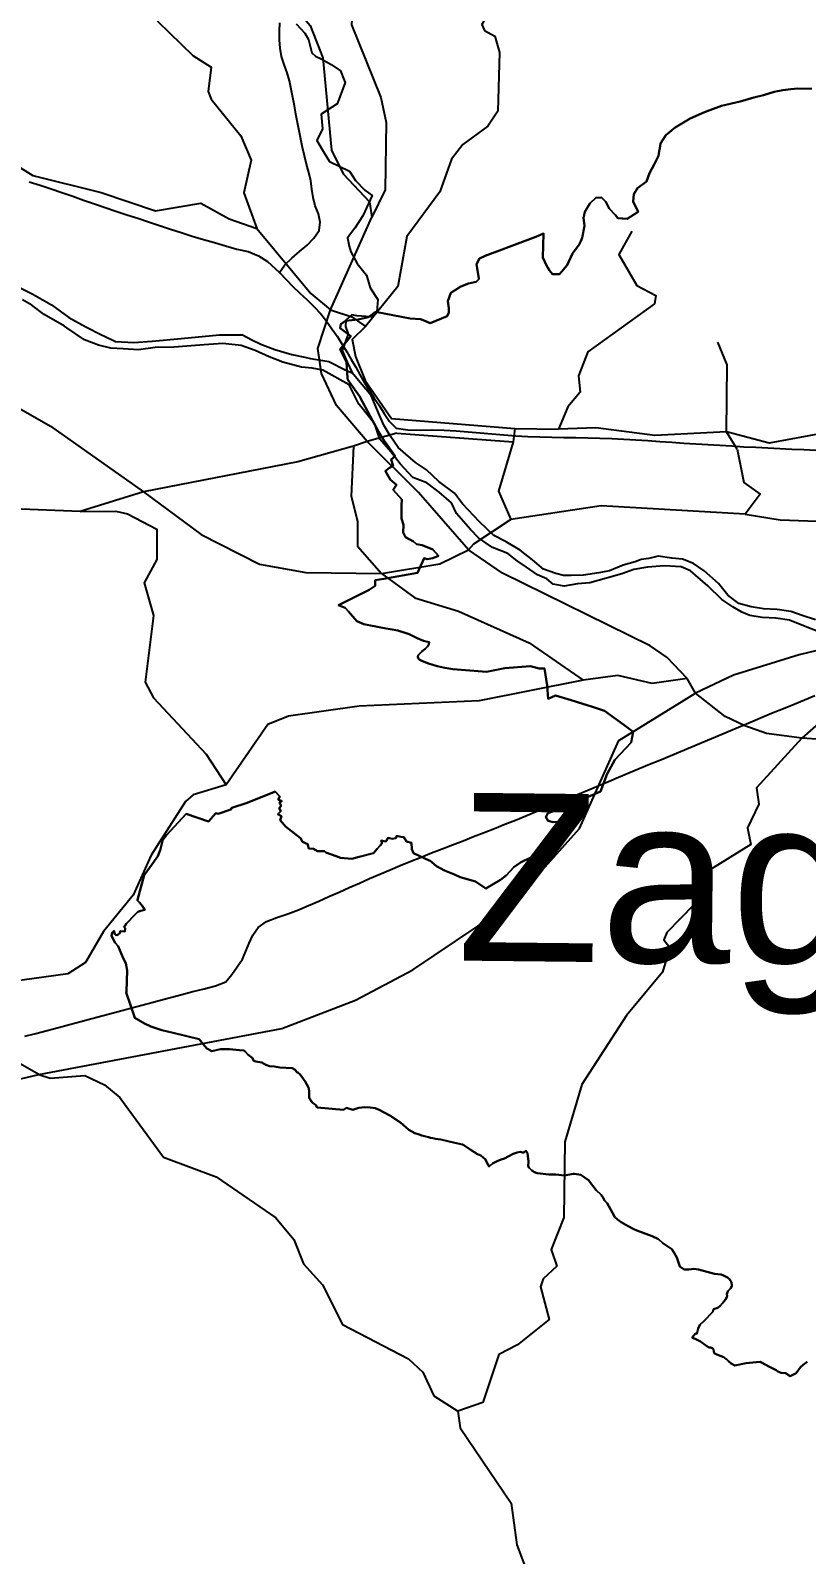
# Model space of a CAD drawing. Header units: metres. Extents: x 13.21 to 19.52, y 42.14 to 46.62.
# Drawn here: x 15.7555 to 15.9217, y 45.5755 to 45.9017 of the extents above; entities that cross this region are included whole.
import ezdxf

# ---------------------------------------------------------------- set-up
doc = ezdxf.new("R2010")
doc.units = ezdxf.units.M
doc.header["$MEASUREMENT"] = 0
for name, color, linetype in [('CESTE', 5, 'Continuous'), ('hr', 9, 'Continuous'), ('naziv_veci', 1, 'Continuous'), ('PRUGE', 7, 'Continuous'), ('RIJEKE', 4, 'Continuous')]:
    doc.layers.add(name, color=color, linetype=linetype)
doc.styles.get("Standard").update_dxf_attribs({"font": 'arial.ttf'})

msp = doc.modelspace()

# ---------------------------------------------------------------- linework, layer by layer
at = {"layer": 'CESTE'}
for p, q in [((15.81975, 45.84193), (15.82859, 45.86174)), ((15.83394, 45.81548), (15.82764, 45.81373)), ((15.83394, 45.81548), (15.85885, 45.81367)), ((15.85924, 45.81652), (15.85885, 45.81367)), ((15.85924, 45.81652), (15.86854, 45.81635)), ((15.90683, 45.81206), (15.90453, 45.81578)), ((15.82764, 45.81373), (15.82467, 45.81273)), ((15.77976, 45.80297), (15.7662, 45.79874)), ((15.7662, 45.79874), (15.73137, 45.80008)), ((15.85834, 45.79702), (15.85037, 45.79175)), ((15.85037, 45.79175), (15.84931, 45.79054)), ((15.89793, 45.75984), (15.89611, 45.76301)), ((15.93305, 45.74944), (15.92065, 45.75022))]:
    msp.add_line(p, q, dxfattribs=at)
for points in [[(15.82779, 45.95827), (15.82671, 45.95117), (15.81944, 45.93584), (15.81946, 45.93049), (15.81679, 45.91806), (15.81276, 45.90584), (15.81543, 45.90276), (15.81809, 45.89584), (15.82001, 45.87611), (15.8225, 45.871), (15.82812, 45.86502), (15.82859, 45.86174)], [(15.84077, 45.95498), (15.83352, 45.94348), (15.83012, 45.93113), (15.82533, 45.91903), (15.82423, 45.90289), (15.83057, 45.88732), (15.83168, 45.882), (15.83147, 45.8676), (15.82859, 45.86174)], [(15.75117, 45.94637), (15.75741, 45.94329), (15.75887, 45.94181), (15.75899, 45.93655), (15.76652, 45.93155), (15.77088, 45.93028), (15.77178, 45.92303), (15.77268, 45.92135), (15.77948, 45.91604), (15.78282, 45.90365), (15.79032, 45.89635), (15.7942, 45.89386), (15.79354, 45.88866), (15.79424, 45.88698), (15.80055, 45.87913), (15.80275, 45.87396), (15.80119, 45.86693), (15.804, 45.85935)], [(15.84543, 45.94524), (15.8419, 45.93852), (15.84361, 45.93149), (15.84183, 45.92632), (15.84265, 45.92273), (15.84202, 45.91738), (15.84521, 45.91465), (15.85169, 45.91182), (15.85249, 45.91011), (15.85314, 45.90471), (15.85218, 45.90298), (15.85274, 45.90166), (15.85491, 45.90049), (15.85595, 45.89699), (15.85561, 45.88442), (15.85341, 45.8812), (15.84806, 45.87729), (15.84563, 45.87413), (15.84318, 45.86717), (15.83613, 45.85758), (15.83418, 45.84692), (15.82729, 45.83835)], [(15.59959, 45.89388), (15.60408, 45.89333), (15.61064, 45.89043), (15.62872, 45.88041), (15.64615, 45.87724), (15.65963, 45.87197), (15.66464, 45.87134), (15.67347, 45.8676), (15.68062, 45.86246), (15.69022, 45.84976), (15.69904, 45.84321), (15.71328, 45.83551), (15.7439, 45.8261), (15.75985, 45.81701), (15.77976, 45.80297)], [(15.75228, 45.87302), (15.75607, 45.87066), (15.77064, 45.86699), (15.78232, 45.86312), (15.79203, 45.86472), (15.79807, 45.86141), (15.804, 45.85935)], [(15.804, 45.85935), (15.81558, 45.84542), (15.81975, 45.84193)], [(15.8843, 45.85872), (15.88146, 45.85374), (15.88535, 45.84709), (15.88939, 45.84499), (15.88913, 45.84316), (15.87485, 45.83295), (15.87284, 45.82777), (15.87318, 45.82432), (15.87054, 45.82118), (15.86854, 45.81635)], [(15.82764, 45.81373), (15.82105, 45.82145), (15.81783, 45.82827), (15.81703, 45.83363), (15.81975, 45.84193)], [(15.81975, 45.84193), (15.82435, 45.84043), (15.82729, 45.83835)], [(15.82729, 45.83835), (15.82442, 45.83557), (15.8251, 45.83195), (15.82721, 45.82675), (15.8328, 45.81865), (15.85924, 45.81652)], [(15.90453, 45.81578), (15.90468, 45.83014), (15.90269, 45.83499)], [(15.90453, 45.81578), (15.88916, 45.81502), (15.87653, 45.81662), (15.86854, 45.81635)], [(15.92605, 45.81568), (15.91367, 45.8134), (15.90453, 45.81578)], [(15.82467, 45.81273), (15.81276, 45.80937), (15.77976, 45.80297)], [(15.82467, 45.81273), (15.82422, 45.80201), (15.82554, 45.7967), (15.82554, 45.79131), (15.83065, 45.78548)], [(15.84931, 45.79054), (15.83862, 45.80284), (15.82764, 45.81373)], [(15.85885, 45.81367), (15.85575, 45.80312), (15.85834, 45.79702)], [(15.90683, 45.81206), (15.90824, 45.80494), (15.91177, 45.80244), (15.90851, 45.7982)], [(15.77976, 45.80297), (15.7921, 45.79379), (15.80455, 45.78746), (15.81449, 45.78566), (15.83065, 45.78548)], [(15.7662, 45.79874), (15.77382, 45.79884), (15.77629, 45.79827), (15.78258, 45.79494), (15.7826, 45.78846), (15.77988, 45.78347), (15.78184, 45.77648), (15.78009, 45.76219), (15.78189, 45.75884), (15.79318, 45.74682), (15.79744, 45.74021)], [(15.90851, 45.7982), (15.87774, 45.79997), (15.85834, 45.79702)], [(15.90851, 45.7982), (15.91602, 45.79694), (15.93182, 45.79636)], [(15.83065, 45.78548), (15.84318, 45.78754), (15.84931, 45.79054)], [(15.89611, 45.76301), (15.89187, 45.76751), (15.88817, 45.77001), (15.8566, 45.78554), (15.84931, 45.79054)], [(15.83065, 45.78548), (15.83783, 45.7803), (15.84718, 45.77743), (15.86232, 45.77064), (15.87383, 45.76263)], [(15.95252, 45.77867), (15.93468, 45.77155), (15.92009, 45.76807), (15.90601, 45.76371), (15.89793, 45.75984)], [(15.95034, 45.77224), (15.94643, 45.76993), (15.93905, 45.76939), (15.9362, 45.76632), (15.93503, 45.76285), (15.92065, 45.75022)], [(15.87383, 45.76263), (15.85156, 45.75824), (15.82591, 45.75706), (15.8108, 45.75491), (15.80636, 45.75313), (15.79744, 45.74021)], [(15.89611, 45.76301), (15.88859, 45.76192), (15.88128, 45.76361), (15.87383, 45.76263)], [(15.75731, 45.67827), (15.80935, 45.68809), (15.82509, 45.69414), (15.83739, 45.70062), (15.8559, 45.71306), (15.86081, 45.71721), (15.87307, 45.73092), (15.88147, 45.74976), (15.89793, 45.75984)], [(15.92065, 45.75022), (15.91308, 45.75124), (15.90848, 45.75286), (15.90425, 45.7549), (15.89793, 45.75984)], [(15.92065, 45.75022), (15.91096, 45.73961), (15.91146, 45.73611), (15.90904, 45.73102), (15.90977, 45.72745), (15.90018, 45.72158), (15.89763, 45.71461), (15.89179, 45.70861), (15.89115, 45.70709), (15.89241, 45.70541), (15.89086, 45.70016), (15.88311, 45.69084), (15.87356, 45.67613), (15.86993, 45.66381), (15.8697, 45.64762), (15.867, 45.64082), (15.86819, 45.63721), (15.86527, 45.63452), (15.86475, 45.63276), (15.86656, 45.62581), (15.85981, 45.62039), (15.85577, 45.61831), (15.85234, 45.60801), (15.84702, 45.60618)], [(15.79744, 45.74021), (15.79034, 45.7381), (15.78875, 45.7367), (15.78137, 45.72521), (15.77755, 45.71663), (15.77116, 45.70884), (15.76728, 45.70222), (15.76355, 45.69976), (15.74856, 45.69773), (15.74806, 45.69588), (15.7465, 45.69473), (15.74385, 45.69438)], [(15.75731, 45.67827), (15.7533, 45.68053), (15.75016, 45.6854), (15.74613, 45.68767), (15.74385, 45.69438)], [(15.67645, 45.64587), (15.70356, 45.66115), (15.71432, 45.66605), (15.73515, 45.67301), (15.75731, 45.67827)], [(15.75731, 45.67827), (15.75975, 45.67744), (15.76719, 45.67805), (15.7714, 45.67603), (15.77468, 45.67334), (15.78398, 45.66054), (15.79529, 45.65636), (15.80806, 45.64756), (15.81193, 45.6429), (15.81401, 45.63775), (15.81807, 45.63319), (15.8223, 45.62474), (15.83647, 45.61739), (15.83954, 45.61453), (15.84191, 45.60944), (15.84702, 45.60618)], [(15.84702, 45.60618), (15.84755, 45.60262), (15.85846, 45.58651), (15.85967, 45.57754), (15.86232, 45.57061), (15.85819, 45.55655), (15.85769, 45.55104)]]:
    msp.add_lwpolyline(points, dxfattribs=at)
at = {"layer": 'hr'}
for points in [[(15.92283, 45.88924), (15.9198, 45.88927), (15.9183, 45.88911), (15.91658, 45.88893), (15.91475, 45.88855), (15.91248, 45.88788), (15.91036, 45.88734), (15.90744, 45.88649), (15.90349, 45.88556), (15.89986, 45.88422), (15.89678, 45.88285), (15.89353, 45.8809), (15.89158, 45.87927), (15.89041, 45.8775), (15.89024, 45.87652), (15.89013, 45.87588), (15.88995, 45.87487), (15.88908, 45.873), (15.88807, 45.87115), (15.8874, 45.8694), (15.88547, 45.86793), (15.88473, 45.86666), (15.88456, 45.86513), (15.88561, 45.86288), (15.88328, 45.86142), (15.88127, 45.86154), (15.88079, 45.86219), (15.87943, 45.86361), (15.87874, 45.86501), (15.8778, 45.86594), (15.87658, 45.86587), (15.8753, 45.86469), (15.8742, 45.8629), (15.87392, 45.86162), (15.87412, 45.8599), (15.87362, 45.85735), (15.87332, 45.85663), (15.87298, 45.85586), (15.87159, 45.85397), (15.87045, 45.85146), (15.8688, 45.84957), (15.86732, 45.84956), (15.86665, 45.85034), (15.86597, 45.85141), (15.86525, 45.85312), (15.86534, 45.85827), (15.86371, 45.85752), (15.85802, 45.85539), (15.8565, 45.85482), (15.85287, 45.8535), (15.85168, 45.85293), (15.85105, 45.8517), (15.8515, 45.8486), (15.85152, 45.84847), (15.85097, 45.84787), (15.84929, 45.84756), (15.84763, 45.84688), (15.84555, 45.84558), (15.84489, 45.84378), (15.84508, 45.8423), (15.84512, 45.84132), (15.84471, 45.84053), (15.84109, 45.83908), (15.83999, 45.83953), (15.83905, 45.83993), (15.83683, 45.84004), (15.82936, 45.84145), (15.82792, 45.84035), (15.8257, 45.83986), (15.82294, 45.83953), (15.82195, 45.83885), (15.82182, 45.838), (15.82352, 45.83668), (15.82413, 45.8363), (15.82344, 45.83548), (15.82182, 45.8335), (15.82239, 45.83227), (15.82317, 45.83076), (15.82343, 45.82728), (15.82346, 45.82695), (15.82594, 45.82342), (15.82662, 45.82219), (15.82769, 45.82021), (15.82875, 45.81824), (15.83004, 45.81589), (15.83128, 45.81389), (15.83153, 45.81349), (15.83363, 45.81061), (15.83277, 45.8099), (15.83315, 45.8085), (15.83242, 45.80808), (15.83153, 45.80746), (15.83169, 45.80709), (15.83263, 45.80555), (15.83391, 45.80443), (15.83316, 45.80336), (15.83501, 45.80133), (15.83495, 45.80006), (15.83498, 45.79727), (15.83536, 45.79587), (15.83534, 45.79422), (15.8358, 45.79326), (15.83755, 45.79232), (15.83816, 45.79175), (15.8394, 45.79153), (15.8417, 45.79058), (15.84291, 45.78927), (15.84167, 45.78875), (15.84045, 45.78857), (15.83979, 45.78874), (15.83841, 45.78563), (15.83117, 45.78435), (15.82935, 45.78403), (15.82932, 45.78287), (15.82805, 45.782), (15.82149, 45.7787), (15.82289, 45.77809), (15.82358, 45.77735), (15.82543, 45.77527), (15.82689, 45.77464), (15.83087, 45.77386), (15.83418, 45.77328), (15.83662, 45.77246), (15.83832, 45.7716), (15.83966, 45.77106), (15.84023, 45.77089), (15.84085, 45.77077), (15.84079, 45.77031), (15.84056, 45.76982), (15.84006, 45.76935), (15.83934, 45.76879), (15.8385, 45.76803), (15.83846, 45.76761), (15.83863, 45.7672), (15.83867, 45.76714), (15.83873, 45.7671), (15.83933, 45.76675), (15.84015, 45.76641), (15.84072, 45.76619), (15.84257, 45.76567), (15.84421, 45.76529), (15.84597, 45.76497), (15.84961, 45.76469), (15.85318, 45.76441), (15.8571, 45.76524), (15.86255, 45.76565), (15.86441, 45.76512), (15.8656, 45.76512), (15.86613, 45.7615), (15.86633, 45.75868), (15.86792, 45.75934), (15.8713, 45.75837), (15.87381, 45.75761), (15.87588, 45.75693), (15.87842, 45.75611), (15.88257, 45.75307), (15.88454, 45.75162), (15.88411, 45.74933), (15.88066, 45.74562), (15.87899, 45.74257), (15.87754, 45.73884), (15.87639, 45.73834), (15.86887, 45.73512), (15.8663, 45.73417), (15.86583, 45.73332), (15.86633, 45.73256), (15.86744, 45.73222), (15.86892, 45.73234), (15.87006, 45.73152), (15.87042, 45.73034), (15.8668, 45.72844), (15.8656, 45.72737), (15.86425, 45.72573), (15.86262, 45.72467), (15.86046, 45.72364), (15.85903, 45.72261), (15.85743, 45.72091), (15.85619, 45.71993), (15.85302, 45.71805), (15.85078, 45.71953), (15.84754, 45.7205), (15.8463, 45.72108), (15.84414, 45.72193), (15.84246, 45.72282), (15.84105, 45.72403), (15.84092, 45.72408), (15.83756, 45.72558), (15.83719, 45.72647), (15.83712, 45.72785), (15.83602, 45.72809), (15.83544, 45.72905), (15.83485, 45.72909), (15.83396, 45.72929), (15.83378, 45.72883), (15.83296, 45.7287), (15.8321, 45.72887), (15.83158, 45.72811), (15.83062, 45.72835), (15.83082, 45.72775), (15.83037, 45.72729), (15.82975, 45.72652), (15.82894, 45.72565), (15.82592, 45.72486), (15.82434, 45.72441), (15.82188, 45.7246), (15.82097, 45.72494), (15.81877, 45.72576), (15.81849, 45.72606), (15.81696, 45.72607), (15.81612, 45.72655), (15.81514, 45.72665), (15.81489, 45.72732), (15.81488, 45.72755), (15.81376, 45.72803), (15.81333, 45.72885), (15.81012, 45.73131), (15.80987, 45.7317), (15.80897, 45.73271), (15.80927, 45.73353), (15.80846, 45.73398), (15.80914, 45.73461), (15.8088, 45.73522), (15.80918, 45.73576), (15.80881, 45.73644), (15.80937, 45.73676), (15.80859, 45.73709), (15.80895, 45.73774), (15.80795, 45.73881), (15.80774, 45.73873), (15.80189, 45.73638), (15.79862, 45.73531), (15.79841, 45.73493), (15.79568, 45.734), (15.79524, 45.73418), (15.79366, 45.7324), (15.78885, 45.734), (15.78468, 45.72949), (15.78385, 45.7285), (15.78328, 45.72626), (15.78281, 45.72495), (15.78246, 45.72447), (15.78162, 45.72329), (15.77989, 45.72089), (15.77841, 45.71566), (15.77839, 45.71559), (15.7789, 45.71506), (15.7795, 45.71428), (15.78002, 45.71348), (15.77918, 45.71328), (15.7785, 45.71305), (15.77802, 45.71259), (15.77599, 45.71047), (15.77556, 45.70976), (15.77583, 45.70953), (15.77573, 45.70885), (15.77476, 45.7089), (15.77469, 45.70852), (15.7743, 45.70822), (15.77399, 45.70808), (15.77373, 45.70813), (15.77358, 45.7083), (15.7735, 45.70852), (15.77336, 45.70896), (15.77301, 45.70862), (15.77287, 45.70791), (15.77365, 45.70644), (15.77434, 45.70571), (15.77539, 45.70316), (15.77597, 45.70208), (15.77624, 45.70052), (15.77606, 45.69601), (15.77605, 45.69581), (15.77789, 45.69036), (15.77997, 45.68916), (15.78132, 45.6885), (15.78365, 45.68774), (15.78611, 45.68717), (15.79167, 45.68579), (15.79248, 45.68472), (15.79329, 45.6838), (15.79438, 45.68327), (15.7962, 45.68365), (15.79815, 45.68364), (15.80028, 45.68348), (15.80122, 45.68338), (15.80152, 45.6832), (15.80203, 45.6825), (15.80301, 45.68184), (15.80333, 45.68119), (15.80375, 45.68104), (15.80505, 45.68084), (15.80592, 45.6803), (15.80668, 45.68001), (15.80776, 45.67999), (15.80893, 45.67972), (15.81158, 45.6796), (15.8122, 45.67924), (15.81256, 45.67877), (15.81278, 45.67866), (15.8133, 45.67821), (15.81431, 45.67672), (15.81505, 45.67543), (15.81523, 45.67475), (15.81516, 45.67399), (15.81523, 45.67326), (15.81581, 45.67223), (15.81623, 45.67196), (15.81659, 45.67166), (15.81693, 45.67117), (15.82254, 45.6707), (15.82322, 45.67108), (15.82457, 45.67071), (15.82584, 45.67111), (15.82712, 45.67122), (15.82826, 45.67115), (15.82934, 45.67101), (15.83018, 45.6707), (15.83246, 45.66948), (15.83478, 45.668), (15.83652, 45.66637), (15.8378, 45.66568), (15.83874, 45.66541), (15.83932, 45.66518), (15.84073, 45.66483), (15.84115, 45.66468), (15.84168, 45.66462), (15.84223, 45.66445), (15.8434, 45.66436), (15.84635, 45.6636), (15.84805, 45.66329), (15.84833, 45.6631), (15.84965, 45.66222), (15.85125, 45.66121), (15.85196, 45.66089), (15.85294, 45.66006), (15.85333, 45.6593), (15.8537, 45.65852), (15.85445, 45.6592), (15.85542, 45.65968), (15.85627, 45.66002), (15.857, 45.66026), (15.8589, 45.66125), (15.85975, 45.66153), (15.8604, 45.66166), (15.86088, 45.66157), (15.86113, 45.66153), (15.86156, 45.66189), (15.86192, 45.66137), (15.86214, 45.65963), (15.86208, 45.65863), (15.86232, 45.65823), (15.86286, 45.6577), (15.86343, 45.65735), (15.86403, 45.65713), (15.86651, 45.65684), (15.86797, 45.65682), (15.86989, 45.65664), (15.87172, 45.65701), (15.87198, 45.65699), (15.87335, 45.65676), (15.875, 45.65564), (15.87664, 45.6535), (15.8777, 45.65252), (15.87804, 45.65198), (15.87839, 45.65125), (15.87902, 45.65067), (15.8801, 45.6486), (15.88066, 45.6477), (15.88122, 45.64718), (15.88198, 45.64667), (15.88346, 45.64581), (15.88468, 45.64514), (15.88537, 45.64485), (15.8886, 45.64361), (15.88999, 45.64299), (15.89094, 45.64211), (15.89285, 45.64087), (15.89331, 45.64004), (15.89392, 45.63909), (15.89453, 45.63714), (15.89548, 45.63651), (15.89644, 45.63654), (15.89701, 45.63661), (15.89751, 45.63663), (15.89807, 45.63657), (15.89854, 45.63647), (15.90119, 45.63578), (15.90199, 45.6356), (15.90268, 45.63554), (15.90339, 45.6354), (15.90393, 45.63523), (15.90474, 45.63481), (15.90515, 45.63443), (15.90544, 45.63404), (15.90561, 45.6337), (15.90564, 45.63356), (15.9057, 45.63326), (15.90569, 45.63292), (15.90541, 45.63243), (15.90505, 45.63211), (15.90481, 45.63187), (15.90461, 45.63124), (15.90467, 45.63092), (15.90462, 45.63061), (15.90431, 45.63006), (15.90375, 45.62935), (15.90317, 45.62871), (15.9027, 45.62831), (15.90175, 45.62802), (15.90161, 45.62747), (15.89971, 45.62547), (15.8988, 45.62468), (15.89848, 45.62385), (15.8982, 45.62274), (15.89792, 45.62284), (15.89718, 45.62193), (15.89824, 45.62143), (15.89899, 45.62107), (15.90032, 45.62012), (15.90085, 45.61979), (15.90112, 45.61983), (15.90132, 45.61975), (15.90161, 45.61957), (15.90178, 45.61941), (15.90185, 45.61895), (15.9019, 45.61863), (15.90234, 45.61838), (15.90319, 45.61805), (15.90394, 45.61776), (15.90418, 45.61756), (15.90458, 45.61723), (15.90497, 45.61688), (15.90553, 45.6164), (15.90633, 45.61593), (15.90876, 45.61643), (15.91015, 45.61662), (15.91174, 45.61677), (15.91219, 45.61654), (15.91361, 45.61572), (15.91463, 45.61528), (15.91515, 45.61495), (15.91551, 45.61464), (15.91627, 45.6144), (15.91715, 45.61432), (15.91819, 45.61368), (15.91948, 45.6143), (15.9204, 45.6156), (15.92092, 45.61611), (15.92179, 45.61672)], [(15.92179, 45.61672), (15.92092, 45.61611), (15.9204, 45.6156), (15.91948, 45.6143), (15.91819, 45.61368), (15.91715, 45.61432), (15.91627, 45.6144), (15.91551, 45.61464), (15.91515, 45.61495), (15.91463, 45.61528), (15.91361, 45.61572), (15.91219, 45.61654), (15.91174, 45.61677), (15.91015, 45.61662), (15.90876, 45.61643), (15.90633, 45.61593), (15.90553, 45.6164), (15.90497, 45.61688), (15.90458, 45.61723), (15.90418, 45.61756), (15.90394, 45.61776), (15.90319, 45.61805), (15.90234, 45.61838), (15.9019, 45.61863), (15.90185, 45.61895), (15.90178, 45.61941), (15.90161, 45.61957), (15.90132, 45.61975), (15.90112, 45.61983), (15.90085, 45.61979), (15.90032, 45.62012), (15.89899, 45.62107), (15.89824, 45.62143), (15.89718, 45.62193), (15.89792, 45.62284), (15.8982, 45.62274), (15.89848, 45.62385), (15.8988, 45.62468), (15.89971, 45.62547), (15.90161, 45.62747), (15.90175, 45.62802), (15.9027, 45.62831), (15.90317, 45.62871), (15.90375, 45.62935), (15.90431, 45.63006), (15.90462, 45.63061), (15.90467, 45.63092), (15.90461, 45.63124), (15.90481, 45.63187), (15.90505, 45.63211), (15.90541, 45.63243), (15.90569, 45.63292), (15.9057, 45.63326), (15.90564, 45.63356), (15.90561, 45.6337), (15.90544, 45.63404), (15.90515, 45.63443), (15.90474, 45.63481), (15.90393, 45.63523), (15.90339, 45.6354), (15.90268, 45.63554), (15.90199, 45.6356), (15.90119, 45.63578), (15.89854, 45.63647), (15.89807, 45.63657), (15.89751, 45.63663), (15.89701, 45.63661), (15.89644, 45.63654), (15.89548, 45.63651), (15.89453, 45.63714), (15.89392, 45.63909), (15.89331, 45.64004), (15.89285, 45.64087), (15.89094, 45.64211), (15.88999, 45.64299), (15.8886, 45.64361), (15.88537, 45.64485), (15.88468, 45.64514), (15.88346, 45.64581), (15.88198, 45.64667), (15.88122, 45.64718), (15.88066, 45.6477), (15.8801, 45.6486), (15.87902, 45.65067), (15.87839, 45.65125), (15.87804, 45.65198), (15.8777, 45.65252), (15.87664, 45.6535), (15.875, 45.65564), (15.87335, 45.65676), (15.87198, 45.65699), (15.87172, 45.65701), (15.86989, 45.65664), (15.86797, 45.65682), (15.86651, 45.65684), (15.86403, 45.65713), (15.86343, 45.65735), (15.86286, 45.6577), (15.86232, 45.65823), (15.86208, 45.65863), (15.86214, 45.65963), (15.86192, 45.66137), (15.86156, 45.66189), (15.86113, 45.66153), (15.86088, 45.66157), (15.8604, 45.66166), (15.85975, 45.66153), (15.8589, 45.66125), (15.857, 45.66026), (15.85627, 45.66002), (15.85542, 45.65968), (15.85445, 45.6592), (15.8537, 45.65852), (15.85333, 45.6593), (15.85294, 45.66006), (15.85196, 45.66089), (15.85125, 45.66121), (15.84965, 45.66222), (15.84833, 45.6631), (15.84805, 45.66329), (15.84635, 45.6636), (15.8434, 45.66436), (15.84223, 45.66445), (15.84168, 45.66462), (15.84115, 45.66468), (15.84073, 45.66483), (15.83932, 45.66518), (15.83874, 45.66541), (15.8378, 45.66568), (15.83652, 45.66637), (15.83478, 45.668), (15.83246, 45.66948), (15.83018, 45.6707), (15.82934, 45.67101), (15.82826, 45.67115), (15.82712, 45.67122), (15.82584, 45.67111), (15.82457, 45.67071), (15.82322, 45.67108), (15.82254, 45.6707), (15.81693, 45.67117), (15.81659, 45.67166), (15.81623, 45.67196), (15.81581, 45.67223), (15.81523, 45.67326), (15.81516, 45.67399), (15.81523, 45.67475), (15.81505, 45.67543), (15.81431, 45.67672), (15.8133, 45.67821), (15.81278, 45.67866), (15.81256, 45.67877), (15.8122, 45.67924), (15.81158, 45.6796), (15.80893, 45.67972), (15.80776, 45.67999), (15.80668, 45.68001), (15.80592, 45.6803), (15.80505, 45.68084), (15.80375, 45.68104), (15.80333, 45.68119), (15.80301, 45.68184), (15.80203, 45.6825), (15.80152, 45.6832), (15.80122, 45.68338), (15.80028, 45.68348), (15.79815, 45.68364), (15.7962, 45.68365), (15.79438, 45.68327), (15.79329, 45.6838), (15.79248, 45.68472), (15.79167, 45.68579), (15.78611, 45.68717), (15.78365, 45.68774), (15.78132, 45.6885), (15.77997, 45.68916), (15.77789, 45.69036), (15.77605, 45.69581), (15.77606, 45.69601), (15.77624, 45.70052), (15.77597, 45.70208), (15.77539, 45.70316), (15.77434, 45.70571), (15.77365, 45.70644), (15.77287, 45.70791), (15.77301, 45.70862), (15.77336, 45.70896), (15.7735, 45.70852), (15.77358, 45.7083), (15.77373, 45.70813), (15.77399, 45.70808), (15.7743, 45.70822), (15.77469, 45.70852), (15.77476, 45.7089), (15.77573, 45.70885), (15.77583, 45.70953), (15.77556, 45.70976), (15.77599, 45.71047), (15.77802, 45.71259), (15.7785, 45.71305), (15.77918, 45.71328), (15.78002, 45.71348), (15.7795, 45.71428), (15.7789, 45.71506), (15.77839, 45.71559), (15.77841, 45.71566), (15.77989, 45.72089), (15.78162, 45.72329), (15.78246, 45.72447), (15.78281, 45.72495), (15.78328, 45.72626), (15.78385, 45.7285), (15.78468, 45.72949), (15.78885, 45.734), (15.79366, 45.7324), (15.79524, 45.73418), (15.79568, 45.734), (15.79841, 45.73493), (15.79862, 45.73531), (15.80189, 45.73638), (15.80774, 45.73873), (15.80795, 45.73881), (15.80895, 45.73774), (15.80859, 45.73709), (15.80937, 45.73676), (15.80881, 45.73644), (15.80918, 45.73576), (15.8088, 45.73522), (15.80914, 45.73461), (15.80846, 45.73398), (15.80927, 45.73353), (15.80897, 45.73271), (15.80987, 45.7317), (15.81012, 45.73131), (15.81333, 45.72885), (15.81376, 45.72803), (15.81488, 45.72755), (15.81489, 45.72732), (15.81514, 45.72665), (15.81612, 45.72655), (15.81696, 45.72607), (15.81849, 45.72606), (15.81877, 45.72576), (15.82097, 45.72494), (15.82188, 45.7246), (15.82434, 45.72441), (15.82592, 45.72486), (15.82894, 45.72565), (15.82975, 45.72652), (15.83037, 45.72729), (15.83082, 45.72775), (15.83062, 45.72835), (15.83158, 45.72811), (15.8321, 45.72887), (15.83296, 45.7287), (15.83378, 45.72883), (15.83396, 45.72929), (15.83485, 45.72909), (15.83544, 45.72905), (15.83602, 45.72809), (15.83712, 45.72785), (15.83719, 45.72647), (15.83756, 45.72558), (15.84092, 45.72408), (15.84105, 45.72403), (15.84246, 45.72282), (15.84414, 45.72193), (15.8463, 45.72108), (15.84754, 45.7205), (15.85078, 45.71953), (15.85302, 45.71805), (15.85619, 45.71993), (15.85743, 45.72091), (15.85903, 45.72261), (15.86046, 45.72364), (15.86262, 45.72467), (15.86425, 45.72573), (15.8656, 45.72737), (15.8668, 45.72844), (15.87042, 45.73034), (15.87006, 45.73152), (15.86892, 45.73234), (15.86744, 45.73222), (15.86633, 45.73256), (15.86583, 45.73332), (15.8663, 45.73417), (15.86887, 45.73512), (15.87639, 45.73834), (15.87754, 45.73884), (15.87899, 45.74257), (15.88066, 45.74562), (15.88411, 45.74933), (15.88454, 45.75162), (15.88257, 45.75307), (15.87842, 45.75611), (15.87588, 45.75693), (15.87381, 45.75761), (15.8713, 45.75837), (15.86792, 45.75934), (15.86633, 45.75868), (15.86613, 45.7615), (15.8656, 45.76512), (15.86441, 45.76512), (15.86255, 45.76565), (15.8571, 45.76524), (15.85318, 45.76441), (15.84961, 45.76469), (15.84597, 45.76497), (15.84421, 45.76529), (15.84257, 45.76567), (15.84072, 45.76619), (15.84015, 45.76641), (15.83933, 45.76675), (15.83873, 45.7671), (15.83867, 45.76714), (15.83863, 45.7672), (15.83846, 45.76761), (15.8385, 45.76803), (15.83934, 45.76879), (15.84006, 45.76935), (15.84056, 45.76982), (15.84079, 45.77031), (15.84085, 45.77077), (15.84023, 45.77089), (15.83966, 45.77106), (15.83832, 45.7716), (15.83662, 45.77246), (15.83418, 45.77328), (15.83087, 45.77386), (15.82689, 45.77464), (15.82543, 45.77527), (15.82358, 45.77735), (15.82289, 45.77809), (15.82149, 45.7787), (15.82805, 45.782), (15.82932, 45.78287), (15.82935, 45.78403), (15.83117, 45.78435), (15.83841, 45.78563), (15.83979, 45.78874), (15.84045, 45.78857), (15.84167, 45.78875), (15.84291, 45.78927), (15.8417, 45.79058), (15.8394, 45.79153), (15.83816, 45.79175), (15.83755, 45.79232), (15.8358, 45.79326), (15.83534, 45.79422), (15.83536, 45.79587), (15.83498, 45.79727), (15.83495, 45.80006), (15.83501, 45.80133), (15.83316, 45.80336), (15.83391, 45.80443), (15.83263, 45.80555), (15.83169, 45.80709), (15.83153, 45.80746), (15.83242, 45.80808), (15.83315, 45.8085), (15.83277, 45.8099), (15.83363, 45.81061), (15.83153, 45.81349), (15.83128, 45.81389), (15.83004, 45.81589), (15.82875, 45.81824), (15.82769, 45.82021), (15.82662, 45.82219), (15.82594, 45.82342), (15.82346, 45.82695), (15.82343, 45.82728), (15.82317, 45.83076), (15.82239, 45.83227), (15.82182, 45.8335), (15.82344, 45.83548), (15.82413, 45.8363), (15.82352, 45.83668), (15.82182, 45.838), (15.82195, 45.83885), (15.82294, 45.83953), (15.8257, 45.83986), (15.82792, 45.84035), (15.82936, 45.84145), (15.83683, 45.84004), (15.83905, 45.83993), (15.83999, 45.83953), (15.84109, 45.83908), (15.84471, 45.84053), (15.84512, 45.84132), (15.84508, 45.8423), (15.84489, 45.84378), (15.84555, 45.84558), (15.84763, 45.84688), (15.84929, 45.84756), (15.85097, 45.84787), (15.85152, 45.84847), (15.8515, 45.8486), (15.85105, 45.8517), (15.85168, 45.85293), (15.85287, 45.8535), (15.8565, 45.85482), (15.85802, 45.85539), (15.86371, 45.85752), (15.86534, 45.85827), (15.86525, 45.85312), (15.86597, 45.85141), (15.86665, 45.85034), (15.86732, 45.84956), (15.8688, 45.84957), (15.87045, 45.85146), (15.87159, 45.85397), (15.87298, 45.85586), (15.87332, 45.85663), (15.87362, 45.85735), (15.87412, 45.8599), (15.87392, 45.86162), (15.8742, 45.8629), (15.8753, 45.86469), (15.87658, 45.86587), (15.8778, 45.86594), (15.87874, 45.86501), (15.87943, 45.86361), (15.88079, 45.86219), (15.88127, 45.86154), (15.88328, 45.86142), (15.88561, 45.86288), (15.88456, 45.86513), (15.88473, 45.86666), (15.88547, 45.86793), (15.8874, 45.8694), (15.88807, 45.87115), (15.88908, 45.873), (15.88995, 45.87487), (15.89013, 45.87588), (15.89024, 45.87652), (15.89041, 45.8775), (15.89158, 45.87927), (15.89353, 45.8809), (15.89678, 45.88285), (15.89986, 45.88422), (15.90349, 45.88556), (15.90744, 45.88649), (15.91036, 45.88734), (15.91248, 45.88788), (15.91475, 45.88855), (15.91658, 45.88893), (15.9183, 45.88911), (15.9198, 45.88927), (15.92283, 45.88924)]]:
    msp.add_lwpolyline(points, dxfattribs=at)
at = {"layer": 'PRUGE'}
for points in [[(15.80884, 45.84992), (15.81002, 45.85153), (15.81146, 45.853), (15.81315, 45.85437), (15.81474, 45.85578), (15.81621, 45.85728), (15.81737, 45.85887), (15.81753, 45.86067), (15.81716, 45.86245), (15.8165, 45.8642), (15.81606, 45.86597), (15.81578, 45.86776), (15.81556, 45.86955), (15.81512, 45.87132), (15.81464, 45.87309), (15.81417, 45.87485), (15.81375, 45.87663), (15.81338, 45.87841), (15.81303, 45.88019), (15.8127, 45.88198), (15.81237, 45.88376), (15.81204, 45.88555), (15.8117, 45.88733), (15.81136, 45.88912), (15.81097, 45.89089), (15.81047, 45.89265), (15.80985, 45.8944), (15.80924, 45.89615), (15.80896, 45.89794), (15.80884, 45.89973), (15.80881, 45.90154), (15.80888, 45.90334)], [(15.75528, 45.86932), (15.75762, 45.86856), (15.75994, 45.86778), (15.76226, 45.867), (15.76458, 45.86621), (15.76689, 45.86541), (15.76921, 45.86462), (15.77152, 45.86383), (15.77384, 45.86305), (15.77617, 45.86227), (15.7785, 45.8615), (15.78082, 45.86073), (15.78315, 45.85995), (15.78548, 45.85919), (15.78782, 45.85844), (15.79018, 45.85771), (15.79254, 45.85698), (15.79491, 45.85629), (15.79729, 45.85559), (15.79969, 45.85492), (15.80216, 45.85437), (15.80437, 45.85349), (15.80624, 45.85223), (15.80884, 45.84992)], [(15.80884, 45.84992), (15.81028, 45.84842), (15.81173, 45.84693), (15.8132, 45.84546), (15.81476, 45.84402), (15.81626, 45.84256), (15.81767, 45.84106), (15.81892, 45.83948), (15.82007, 45.83787), (15.82116, 45.83624), (15.82221, 45.8346), (15.82323, 45.83295), (15.82421, 45.83128), (15.82516, 45.82961), (15.8261, 45.82793), (15.82706, 45.82626), (15.82808, 45.82461), (15.82914, 45.82298), (15.83023, 45.82135), (15.83127, 45.81969), (15.83237, 45.81803), (15.83382, 45.8166), (15.83632, 45.8162), (15.83893, 45.81616), (15.84151, 45.81624), (15.84151, 45.81624), (15.84409, 45.81618), (15.84665, 45.81603), (15.84921, 45.81582), (15.85177, 45.81559), (15.85432, 45.81536), (15.85687, 45.81515), (15.85944, 45.81496), (15.862, 45.81481), (15.86458, 45.8147), (15.86715, 45.81464), (15.86972, 45.81459), (15.87229, 45.81455), (15.87487, 45.81451), (15.87744, 45.81445), (15.88001, 45.81435), (15.88258, 45.81422), (15.88515, 45.81407), (15.88771, 45.81391), (15.89027, 45.81374), (15.89284, 45.81357), (15.8954, 45.81339), (15.89796, 45.81324), (15.90053, 45.81308), (15.9031, 45.81292), (15.90566, 45.81277), (15.90823, 45.81262), (15.91079, 45.81248), (15.91336, 45.81234), (15.91593, 45.81223), (15.9185, 45.81211), (15.92107, 45.81201), (15.92364, 45.8119)], [(15.75429, 45.68642), (15.7567, 45.68705), (15.7591, 45.68769), (15.7615, 45.68832), (15.7639, 45.68897), (15.7663, 45.68961), (15.7687, 45.69025), (15.7711, 45.69089), (15.7735, 45.69153), (15.7759, 45.69218), (15.7783, 45.69282), (15.7807, 45.69346), (15.7831, 45.6941), (15.7855, 45.69474), (15.78791, 45.69537), (15.79032, 45.69599), (15.79275, 45.69658), (15.79516, 45.69724), (15.79737, 45.69811), (15.79865, 45.69967), (15.7998, 45.70129), (15.8009, 45.70291), (15.80164, 45.70464), (15.80234, 45.70638), (15.80312, 45.70809), (15.80427, 45.70972), (15.80604, 45.71097), (15.80829, 45.71188), (15.8106, 45.71266), (15.81288, 45.71351), (15.81508, 45.71442), (15.81726, 45.71537), (15.81944, 45.71634), (15.82161, 45.7173), (15.82377, 45.71826), (15.82595, 45.71923), (15.82812, 45.72018), (15.8303, 45.72113), (15.8325, 45.72207), (15.8347, 45.72299), (15.83693, 45.72389), (15.83916, 45.72478), (15.8414, 45.72567), (15.84364, 45.72655), (15.84588, 45.72742), (15.84814, 45.72829), (15.85039, 45.72916), (15.85264, 45.73003), (15.85488, 45.73091), (15.85711, 45.73179), (15.85934, 45.73269), (15.86157, 45.73359), (15.86379, 45.7345), (15.866, 45.73541), (15.86822, 45.73633), (15.87043, 45.73725), (15.87264, 45.73817), (15.87484, 45.73909), (15.87705, 45.74001), (15.87925, 45.74093), (15.88145, 45.74186), (15.88366, 45.74279), (15.88587, 45.74371), (15.88807, 45.74464), (15.89028, 45.74555), (15.89249, 45.74648), (15.8947, 45.7474), (15.8969, 45.74832), (15.89911, 45.74924), (15.90132, 45.75016), (15.90352, 45.75109), (15.90573, 45.75201), (15.90794, 45.75293), (15.91015, 45.75386), (15.91235, 45.75478), (15.91456, 45.7557), (15.91677, 45.75661), (15.91899, 45.75753), (15.92121, 45.75844), (15.92342, 45.75935)]]:
    msp.add_lwpolyline(points, dxfattribs=at)
at = {"layer": 'RIJEKE'}
for points in [[(15.81241, 45.90315), (15.81426, 45.90112), (15.81502, 45.89975), (15.81574, 45.89692), (15.81655, 45.89623), (15.81789, 45.89556), (15.81987, 45.89443), (15.82187, 45.89309), (15.82272, 45.89105), (15.82292, 45.89056), (15.822, 45.88804), (15.82121, 45.88603), (15.81779, 45.88376), (15.81805, 45.88063), (15.81682, 45.87814), (15.8184, 45.87553), (15.81957, 45.87369), (15.82383, 45.87156), (15.82509, 45.86959), (15.82714, 45.86751), (15.82865, 45.86635), (15.82668, 45.86203), (15.82496, 45.8594), (15.82337, 45.85732), (15.82379, 45.85556), (15.82409, 45.85434), (15.82546, 45.85184), (15.8275, 45.84931), (15.82822, 45.84659), (15.82992, 45.84409), (15.82966, 45.84157), (15.82836, 45.8404), (15.82541, 45.84061), (15.8243, 45.84083), (15.8243, 45.84083), (15.82305, 45.83971), (15.82295, 45.83835), (15.82353, 45.83668), (15.82228, 45.83323), (15.82333, 45.83071), (15.82437, 45.82843)], [(15.75218, 45.84718), (15.75606, 45.84524), (15.76005, 45.84299), (15.76373, 45.84028), (15.76739, 45.83825), (15.77074, 45.83657), (15.77137, 45.83624), (15.7737, 45.83512), (15.77764, 45.83494), (15.78157, 45.83521), (15.78779, 45.83574), (15.79598, 45.83653), (15.8009, 45.83657), (15.8009, 45.83657), (15.80289, 45.83546), (15.80488, 45.83456), (15.80786, 45.83345), (15.81151, 45.83234), (15.81424, 45.83175), (15.81546, 45.83147), (15.81809, 45.83103), (15.8194, 45.83084), (15.82307, 45.82903), (15.82437, 45.82843)], [(15.92433, 45.77302), (15.92136, 45.77413), (15.91804, 45.77547), (15.91509, 45.77589), (15.91214, 45.77609), (15.90951, 45.77652), (15.90785, 45.7772), (15.90587, 45.77834), (15.90354, 45.77991), (15.90052, 45.78286), (15.89685, 45.78603), (15.89486, 45.78693), (15.89124, 45.78712), (15.89124, 45.78712), (15.88765, 45.78685), (15.88471, 45.78636), (15.8821, 45.78541), (15.87884, 45.78446), (15.87527, 45.78351), (15.87264, 45.78325), (15.86977, 45.78276), (15.8674, 45.78319), (15.86607, 45.78433), (15.86408, 45.78521), (15.86175, 45.7868), (15.85975, 45.78815), (15.85774, 45.78974), (15.85443, 45.79107), (15.85311, 45.79198), (15.85143, 45.79311), (15.84975, 45.79492), (15.84673, 45.79832), (15.84568, 45.80061), (15.84302, 45.80288), (15.84035, 45.80491), (15.83736, 45.80603), (15.83469, 45.80898), (15.83265, 45.81148), (15.8303, 45.8142), (15.82924, 45.81741), (15.82626, 45.82119), (15.82585, 45.82172), (15.82379, 45.82583), (15.81814, 45.82897), (15.81583, 45.82941), (15.81354, 45.82961), (15.80957, 45.83071), (15.8066, 45.83183), (15.80361, 45.83318), (15.80063, 45.83429), (15.79668, 45.8347), (15.79668, 45.8347), (15.79273, 45.83442), (15.78619, 45.83389), (15.78225, 45.83385), (15.77865, 45.83334), (15.77538, 45.83353), (15.77274, 45.83373), (15.77011, 45.83438), (15.76713, 45.8355), (15.76335, 45.83805), (15.76279, 45.83843), (15.75846, 45.8409), (15.75579, 45.84293), (15.75379, 45.84406)], [(15.92362, 45.77553), (15.92098, 45.77642), (15.91834, 45.77731), (15.91538, 45.77774), (15.91243, 45.77793), (15.9098, 45.77837), (15.90716, 45.77903), (15.90483, 45.78084), (15.9028, 45.78334), (15.89979, 45.78606), (15.89746, 45.78765), (15.89514, 45.78854), (15.89284, 45.78874), (15.88988, 45.78916), (15.88988, 45.78916), (15.88793, 45.78868), (15.8863, 45.78845), (15.88499, 45.78797), (15.8824, 45.78726), (15.87947, 45.78608), (15.87718, 45.78559), (15.87391, 45.78509), (15.87128, 45.78507), (15.86965, 45.78504), (15.868, 45.78549), (15.86535, 45.78638), (15.86302, 45.78842), (15.86035, 45.79045), (15.85735, 45.79225), (15.8547, 45.7936), (15.85168, 45.79655), (15.84799, 45.80041), (15.84629, 45.80269), (15.84295, 45.80517), (15.84029, 45.80766), (15.83795, 45.80924), (15.83428, 45.81241), (15.83257, 45.81492), (15.83121, 45.8172), (15.82982, 45.82039), (15.82844, 45.82359), (15.82541, 45.82722), (15.82437, 45.82843)]]:
    msp.add_lwpolyline(points, dxfattribs=at)

# ---------------------------------------------------------------- texts
at = {"layer": 'naziv_veci', "insert": (15.84711, 45.73856), "char_height": 0.0359326, "width": 0.2036181, "attachment_point": 1, "rotation": 359.3896}
msp.add_mtext('{\\fArial CE|b0|i0|c238|p34;Zagreb}       ', dxfattribs=at)

doc.saveas('drawing.dxf')
